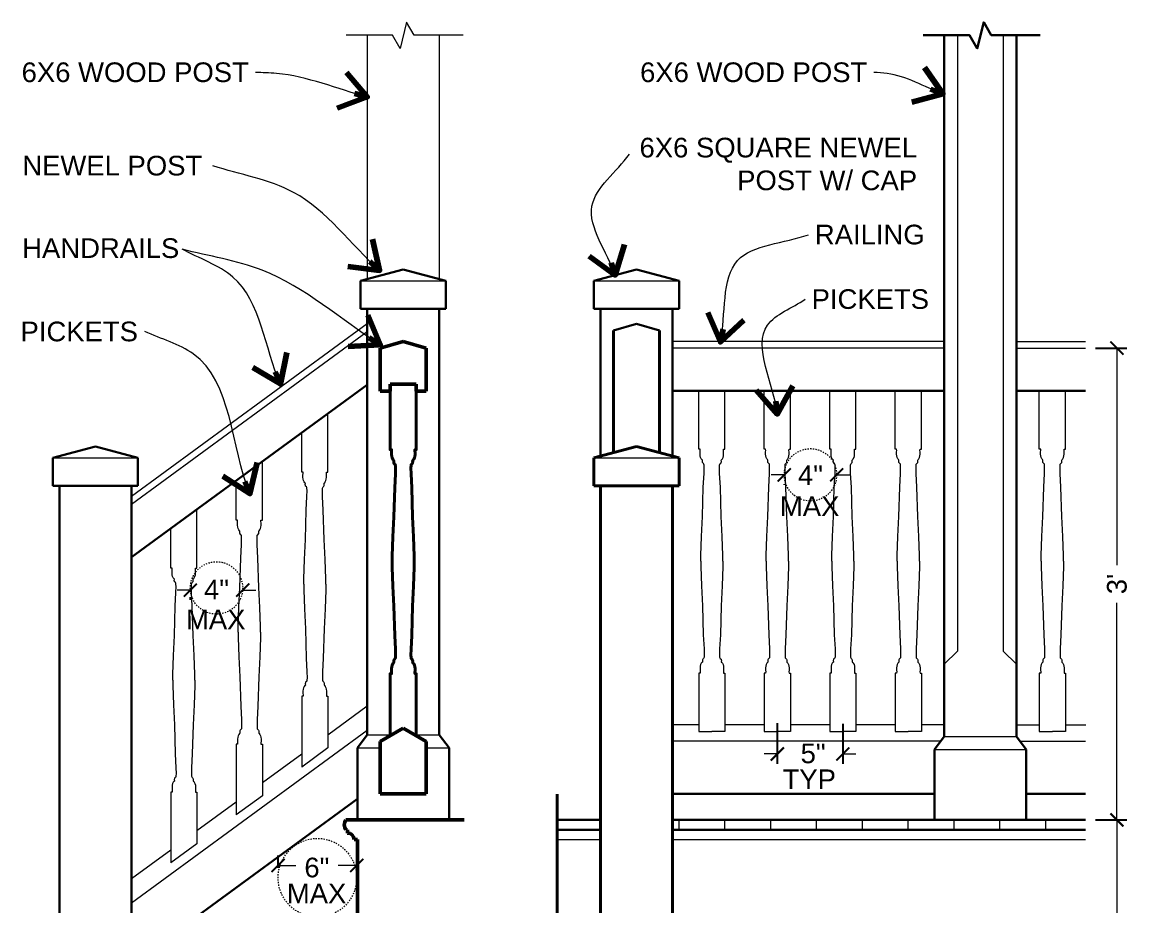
# Model space of a CAD drawing. Header units: inches. Extents: x -54 to 15382, y 469 to 41738.
# Drawn here: x 1249 to 1333.6, y 3252.1 to 3319.5 of the extents above; entities that cross this region are included whole.
import ezdxf

# ---------------------------------------------------------------- set-up
doc = ezdxf.new("R2010")
doc.units = ezdxf.units.IN
doc.header["$MEASUREMENT"] = 0
doc.linetypes.add('DASHED2', pattern=[0.375, 0.25, -0.125])
doc.layers.get('0').update_dxf_attribs({"lineweight": 9})
for name, color, linetype, lineweight in [('1', 7, 'Continuous', 9), ('2', 7, 'Continuous', 18), ('3', 7, 'Continuous', 30), ('4', 7, 'Continuous', 40), ('5', 7, 'Continuous', 50), ('A-DIMSx', 7, 'Continuous', 9), ('A-TEXTx', 7, 'Continuous', 18)]:
    doc.layers.add(name, color=color, linetype=linetype, lineweight=lineweight)
doc.styles.get("Standard").update_dxf_attribs({"font": 'arial.ttf'})
doc.dimstyles.get("Standard").update_dxf_attribs({"dimtxt": 3, "dimasz": 2, "dimexe": 0.03125, "dimexo": 0.0625, "dimgap": 0.03125, "dimtad": 0, "dimtoh": 1, "dimdec": 4, "dimlfac": 0.99985, "dimzin": 0, "dimdsep": 46, "dimlunit": 4, "dimtxsty": 'Standard', "dimblk": 'ARCHTICK', "dimblk1": 'ARCHTICK', "dimblk2": 'ARCHTICK', "dimcen": 0.09, "dimclrt": 256, "dimadec": 0, "dimazin": 0, "dimtfac": 1, "dimtdec": 4, "dimtofl": 0, "dimtmove": 0, "dimatfit": 3, "dimfxl": 1, "dimtolj": 1, "dimtzin": 0, "dimarcsym": 0})

# ---------------------------------------------------------------- blocks, each defined once
blk = doc.blocks.new('_ArchTick')
at = {"color": 0, "linetype": 'ByBlock', "lineweight": 0, "const_width": 0.15}
blk.add_lwpolyline([(-0.5, -0.5), (0.5, 0.5)], dxfattribs=at)
blk = doc.blocks.new('*D477')
at = {"layer": 'A-DIMSx', "color": 0, "lineweight": -2, "ltscale": 0.1}
for p, q in [((1330.965, 3294.633), (1333.358, 3294.633)), ((1330.965, 3258.633), (1333.358, 3258.633))]:
    blk.add_line(p, q, dxfattribs=at)
at = {"layer": 'A-DIMSx', "color": 0, "lineweight": 5, "ltscale": 0.1}
for p, q in [((1332.608, 3294.633), (1332.608, 3278.073)), ((1332.608, 3258.633), (1332.608, 3275.194))]:
    blk.add_line(p, q, dxfattribs=at)
at = {"layer": 'A-DIMSx', "color": 0, "lineweight": 5}
for p, rotation in [((1332.608, 3294.633), 90), ((1332.608, 3258.633), 270)]:
    blk.add_blockref('_ArchTick', p, dxfattribs=dict(at, rotation=rotation))
at = {"layer": 'A-DIMSx', "ltscale": 0.25, "insert": (1332.608, 3276.633), "char_height": 1.5, "attachment_point": 5, "rotation": 90}
blk.add_mtext("\\A1;3'", dxfattribs=at)
blk = doc.blocks.new('*D478')
at = {"layer": 'A-DIMSx', "color": 0, "lineweight": -2, "ltscale": 0.1}
for p, q in [((1330.965, 3258.633), (1333.358, 3258.633)), ((1330.965, 3234.164), (1333.358, 3234.164))]:
    blk.add_line(p, q, dxfattribs=at)
at = {"layer": 'A-DIMSx', "color": 0, "lineweight": 5, "ltscale": 0.1}
for p, q in [((1332.608, 3258.633), (1332.608, 3250.932)), ((1332.608, 3234.164), (1332.608, 3241.865))]:
    blk.add_line(p, q, dxfattribs=at)
at = {"layer": 'A-DIMSx', "color": 0, "lineweight": 5}
for p, rotation in [((1332.608, 3258.633), 90), ((1332.608, 3234.164), 270)]:
    blk.add_blockref('_ArchTick', p, dxfattribs=dict(at, rotation=rotation))
at = {"layer": 'A-DIMSx', "ltscale": 0.25, "insert": (1332.608, 3246.399), "char_height": 1.5, "attachment_point": 5, "rotation": 90}
blk.add_mtext('\\A1;VARIES', dxfattribs=at)
blk = doc.blocks.new('*D479')
at = {"layer": 'A-DIMSx', "color": 0, "lineweight": -2, "ltscale": 0.1}
for p, q in [((1268.564, 3254.97), (1268.564, 3255.909)), ((1274.564, 3254.97), (1274.564, 3255.909))]:
    blk.add_line(p, q, dxfattribs=at)
at = {"layer": 'A-DIMSx', "color": 0, "lineweight": 5, "ltscale": 0.1}
for p, q in [((1268.564, 3255.159), (1269.907, 3255.159)), ((1274.564, 3255.159), (1273.139, 3255.159))]:
    blk.add_line(p, q, dxfattribs=at)
at = {"layer": 'A-DIMSx', "color": 0, "lineweight": 5, "rotation": 180}
blk.add_blockref('_ArchTick', (1268.564, 3255.159), dxfattribs=at)
at = {"layer": 'A-DIMSx', "color": 0, "lineweight": 5}
blk.add_blockref('_ArchTick', (1274.564, 3255.159), dxfattribs=at)
at = {"layer": 'A-DIMSx', "ltscale": 0.25, "insert": (1271.523, 3254.992), "char_height": 1.5, "attachment_point": 5}
blk.add_mtext('\\A1;6"', dxfattribs=at)
blk = doc.blocks.new('*D480')
at = {"layer": 'A-DIMSx', "color": 0, "lineweight": -2, "ltscale": 0.1}
for p, q in [((1306.678, 3266.01), (1306.678, 3262.913)), ((1311.678, 3265.954), (1311.678, 3262.913))]:
    blk.add_line(p, q, dxfattribs=at)
at = {"layer": 'A-DIMSx', "color": 0, "lineweight": 5, "ltscale": 0.1}
for p, q in [((1306.678, 3263.663), (1305.678, 3263.663)), ((1311.678, 3263.663), (1312.678, 3263.663))]:
    blk.add_line(p, q, dxfattribs=at)
at = {"layer": 'A-DIMSx', "color": 0, "lineweight": 5}
blk.add_blockref('_ArchTick', (1306.678, 3263.663), dxfattribs=at)
at = {"layer": 'A-DIMSx', "color": 0, "lineweight": 5, "rotation": 180}
blk.add_blockref('_ArchTick', (1311.678, 3263.663), dxfattribs=at)
at = {"layer": 'A-DIMSx', "ltscale": 0.25, "insert": (1309.411, 3263.697), "char_height": 1.5, "attachment_point": 5}
blk.add_mtext('\\A1;5"', dxfattribs=at)
blk = doc.blocks.new('*D481')
at = {"layer": 'A-DIMSx', "color": 0, "lineweight": 5, "ltscale": 0.1}
for p, q in [((1307.208, 3284.961), (1306.208, 3284.961)), ((1311.208, 3284.961), (1312.208, 3284.961))]:
    blk.add_line(p, q, dxfattribs=at)
at = {"layer": 'A-DIMSx', "color": 0, "lineweight": -2, "ltscale": 0.1}
for p, q in [((1307.208, 3284.262), (1307.208, 3284.211)), ((1311.208, 3284.211), (1311.208, 3284.211))]:
    blk.add_line(p, q, dxfattribs=at)
at = {"layer": 'A-DIMSx', "color": 0, "lineweight": 5}
blk.add_blockref('_ArchTick', (1307.208, 3284.961), dxfattribs=at)
at = {"layer": 'A-DIMSx', "color": 0, "lineweight": 5, "rotation": 180}
blk.add_blockref('_ArchTick', (1311.208, 3284.961), dxfattribs=at)
at = {"layer": 'A-DIMSx', "ltscale": 0.25, "insert": (1309.208, 3284.934), "char_height": 1.5, "attachment_point": 5}
blk.add_mtext('\\A1;4"', dxfattribs=at)
blk = doc.blocks.new('*D482')
at = {"layer": 'A-DIMSx', "color": 0, "lineweight": 5, "ltscale": 0.1}
for p, q in [((1261.861, 3276.165), (1260.861, 3276.165)), ((1265.861, 3276.165), (1266.861, 3276.165))]:
    blk.add_line(p, q, dxfattribs=at)
at = {"layer": 'A-DIMSx', "color": 0, "lineweight": -2, "ltscale": 0.1}
for p, q in [((1261.861, 3275.628), (1261.861, 3275.415)), ((1265.861, 3275.415), (1265.861, 3275.415))]:
    blk.add_line(p, q, dxfattribs=at)
at = {"layer": 'A-DIMSx', "color": 0, "lineweight": 5}
blk.add_blockref('_ArchTick', (1261.861, 3276.165), dxfattribs=at)
at = {"layer": 'A-DIMSx', "color": 0, "lineweight": 5, "rotation": 180}
blk.add_blockref('_ArchTick', (1265.861, 3276.165), dxfattribs=at)
at = {"layer": 'A-DIMSx', "ltscale": 0.25, "insert": (1263.861, 3276.204), "char_height": 1.5, "attachment_point": 5}
blk.add_mtext('\\A1;4"', dxfattribs=at)

msp = doc.modelspace()

# ---------------------------------------------------------------- linework, layer by layer
at = {"layer": '1'}
for p, q in [((1275.3644358, 3318.5008975), (1275.3644358, 3299.8964825)), ((1280.8644358, 3318.5008975), (1280.8644358, 3299.8964825)), ((1299.1784304, 3257.8834663), (1299.1784304, 3258.6334663)), ((1302.6784304, 3257.8834663), (1302.6784304, 3258.6334663)), ((1306.1784304, 3257.8834663), (1306.1784304, 3258.6334663)), ((1309.6784304, 3257.8834663), (1309.6784304, 3258.6334663)), ((1313.1784304, 3257.8834663), (1313.1784304, 3258.6334663)), ((1316.6784304, 3257.8834663), (1316.6784304, 3258.6334663)), ((1320.1784304, 3257.8834663), (1320.1784304, 3258.6334663)), ((1323.6784304, 3257.8834663), (1323.6784304, 3258.6334663)), ((1327.1784304, 3257.8834663), (1327.1784304, 3258.6334663)), ((1289.8740939, 3257.1334663), (1293.1784304, 3257.1334663)), ((1298.6784304, 3257.1334663), (1330.2152881, 3257.1334663))]:
    msp.add_line(p, q, dxfattribs=at)
at = {"layer": '1', "ltscale": 0.25}
for p, q in [((1320.4284303, 3318.5008975), (1320.4284303, 3271.5084663)), ((1323.9284303, 3318.5008975), (1323.9284303, 3271.5084663)), ((1274.8644358, 3299.7624854), (1281.3644358, 3299.7624854)), ((1292.6784304, 3299.7624854), (1299.1784304, 3299.7624854)), ((1275.3644358, 3295.8682216), (1257.3644358, 3282.6974899)), ((1319.4284303, 3294.6334663), (1298.6784304, 3294.6334663)), ((1324.9284303, 3294.6334663), (1330.2152881, 3294.6334663)), ((1251.3644358, 3286.2624854), (1257.8644358, 3286.2624854)), ((1320.4284303, 3271.5084663), (1319.4284303, 3270.5084663)), ((1323.9284303, 3271.5084663), (1324.9284303, 3270.5084663)), ((1323.9284303, 3271.5084663), (1324.9284303, 3270.5084663)), ((1319.4284303, 3265.0084663), (1324.9284303, 3265.0084663)), ((1318.6784303, 3264.0084663), (1325.6784303, 3264.0084663))]:
    msp.add_line(p, q, dxfattribs=at)
at = {"layer": '1', "flags": 128}
msp.add_lwpolyline([(1282.6893785, 3318.5008975), (1278.9510874, 3318.5008975), (1278.3737371, 3319.5008975), (1277.8737371, 3317.5008975), (1277.2963868, 3318.5008975), (1273.7552017, 3318.5008975)], dxfattribs=at)
at = {"layer": '1', "linetype": 'DASHED2', "ltscale": 0.25}
for centre, radius in [((1309.2075324, 3284.9609824), 2), ((1263.8613215, 3276.3271731), 2), ((1271.5644279, 3254.2200835), 3)]:
    msp.add_circle(centre, radius, dxfattribs=at)
at = {"layer": '2', "ltscale": 0.25}
for p, q in [((1275.3644358, 3296.4877771), (1257.3644358, 3283.3170453)), ((1319.4284303, 3295.1334663), (1298.6784304, 3295.1334663)), ((1324.9284303, 3295.1334663), (1330.2152881, 3295.1334663)), ((1292.6784304, 3286.2624854), (1299.1784304, 3286.2624854)), ((1275.3644358, 3267.3060436), (1272.3644358, 3265.1109217)), ((1275.3644358, 3265.4473774), (1257.3644358, 3252.2766457)), ((1300.6784304, 3265.8834663), (1298.6784304, 3265.8834663)), ((1305.6784304, 3265.8834663), (1302.6784304, 3265.8834663)), ((1310.6784304, 3265.8834663), (1307.6784304, 3265.8834663)), ((1315.6784304, 3265.8834663), (1312.6784304, 3265.8834663)), ((1319.4284303, 3265.8834663), (1317.6784304, 3265.8834663)), ((1275.3644358, 3265.1334663), (1277.1144358, 3265.1334663)), ((1279.1144358, 3265.1334663), (1280.8644358, 3265.1334663)), ((1319.1471803, 3264.6334663), (1298.6784304, 3264.6334663)), ((1325.2096803, 3264.6334663), (1330.2152881, 3264.6334663)), ((1270.3644358, 3263.647507), (1267.3644358, 3261.4523851)), ((1272.3644358, 3264.1338106), (1270.3644358, 3262.670396)), ((1274.6144358, 3264.1334663), (1276.3644358, 3264.1334663)), ((1279.8644358, 3264.1334663), (1281.6144358, 3264.1334663)), ((1267.3644358, 3260.4765045), (1265.3644358, 3259.0130898)), ((1265.3644358, 3259.9889705), (1262.3644358, 3257.7938485)), ((1262.3644358, 3256.8191983), (1260.3644358, 3255.3557837)), ((1260.3644358, 3256.3304339), (1257.3644358, 3254.1353119))]:
    msp.add_line(p, q, dxfattribs=at)
at = {"layer": '2'}
for p, q in [((1324.9284303, 3265.8834663), (1326.6784301, 3265.8834663)), ((1328.6784301, 3265.8834663), (1330.2275286, 3265.8834663))]:
    msp.add_line(p, q, dxfattribs=at)
for points in [[(1300.8339733, 3278.3834663), (1300.8344566, 3278.8029954), (1300.8835839, 3280.268113), (1300.9573271, 3281.789905), (1301.028026, 3284.0207293), (1301.0816575, 3285.0732462), (1301.0860293, 3285.5239999), (1301.0817388, 3285.7084921), (1301.0731577, 3285.7728498), (1301.0345431, 3285.815755), (1300.9787664, 3285.8715317), (1300.9616044, 3285.9144368), (1300.9530233, 3285.9787945), (1300.9573138, 3286.0860574), (1300.9229897, 3286.1203815), (1300.8757941, 3286.1847392), (1300.8243079, 3286.2877116), (1300.7985648, 3286.4035555), (1300.7771122, 3286.540852), (1300.7771122, 3286.7124726), (1300.7899838, 3286.8283165), (1300.7856932, 3286.9269983), (1300.6784304, 3286.9269983), (1300.6784304, 3291.3834663), (1301.6784304, 3291.3834663)], [(1302.5228874, 3278.3834663), (1302.5224041, 3278.8029954), (1302.4732769, 3280.268113), (1302.3995336, 3281.789905), (1302.3288347, 3284.0207293), (1302.2752032, 3285.0732462), (1302.2708314, 3285.5239999), (1302.275122, 3285.7084921), (1302.283703, 3285.7728498), (1302.3223176, 3285.815755), (1302.3780943, 3285.8715317), (1302.3952564, 3285.9144368), (1302.4038374, 3285.9787945), (1302.3995469, 3286.0860574), (1302.433871, 3286.1203815), (1302.4810667, 3286.1847392), (1302.5325529, 3286.2877116), (1302.5582959, 3286.4035555), (1302.5797485, 3286.540852), (1302.5797485, 3286.7124726), (1302.566877, 3286.8283165), (1302.5711675, 3286.9269983), (1302.6784304, 3286.9269983), (1302.6784304, 3291.3834663), (1301.6784304, 3291.3834663)], [(1305.8339733, 3278.3834663), (1305.8344566, 3278.8029954), (1305.8835839, 3280.268113), (1305.9573271, 3281.789905), (1306.028026, 3284.0207293), (1306.0816575, 3285.0732462), (1306.0860293, 3285.5239999), (1306.0817388, 3285.7084921), (1306.0731577, 3285.7728498), (1306.0345431, 3285.815755), (1305.9787664, 3285.8715317), (1305.9616044, 3285.9144368), (1305.9530233, 3285.9787945), (1305.9573138, 3286.0860574), (1305.9229897, 3286.1203815), (1305.8757941, 3286.1847392), (1305.8243079, 3286.2877116), (1305.7985648, 3286.4035555), (1305.7771122, 3286.540852), (1305.7771122, 3286.7124726), (1305.7899838, 3286.8283165), (1305.7856932, 3286.9269983), (1305.6784304, 3286.9269983), (1305.6784304, 3291.3834663), (1306.6784304, 3291.3834663)], [(1307.5228874, 3278.3834663), (1307.5224041, 3278.8029954), (1307.4732769, 3280.268113), (1307.3995336, 3281.789905), (1307.3288347, 3284.0207293), (1307.2752032, 3285.0732462), (1307.2708314, 3285.5239999), (1307.275122, 3285.7084921), (1307.283703, 3285.7728498), (1307.3223176, 3285.815755), (1307.3780943, 3285.8715317), (1307.3952564, 3285.9144368), (1307.4038374, 3285.9787945), (1307.3995469, 3286.0860574), (1307.433871, 3286.1203815), (1307.4810667, 3286.1847392), (1307.5325529, 3286.2877116), (1307.5582959, 3286.4035555), (1307.5797485, 3286.540852), (1307.5797485, 3286.7124726), (1307.566877, 3286.8283165), (1307.5711675, 3286.9269983), (1307.6784304, 3286.9269983), (1307.6784304, 3291.3834663), (1306.6784304, 3291.3834663)], [(1310.8339733, 3278.3834663), (1310.8344566, 3278.8029954), (1310.8835839, 3280.268113), (1310.9573271, 3281.789905), (1311.028026, 3284.0207293), (1311.0816575, 3285.0732462), (1311.0860293, 3285.5239999), (1311.0817388, 3285.7084921), (1311.0731577, 3285.7728498), (1311.0345431, 3285.815755), (1310.9787664, 3285.8715317), (1310.9616044, 3285.9144368), (1310.9530233, 3285.9787945), (1310.9573138, 3286.0860574), (1310.9229897, 3286.1203815), (1310.8757941, 3286.1847392), (1310.8243079, 3286.2877116), (1310.7985648, 3286.4035555), (1310.7771122, 3286.540852), (1310.7771122, 3286.7124726), (1310.7899838, 3286.8283165), (1310.7856932, 3286.9269983), (1310.6784304, 3286.9269983), (1310.6784304, 3291.3834663), (1311.6784304, 3291.3834663)], [(1312.5228874, 3278.3834663), (1312.5224041, 3278.8029954), (1312.4732769, 3280.268113), (1312.3995336, 3281.789905), (1312.3288347, 3284.0207293), (1312.2752032, 3285.0732462), (1312.2708314, 3285.5239999), (1312.275122, 3285.7084921), (1312.283703, 3285.7728498), (1312.3223176, 3285.815755), (1312.3780943, 3285.8715317), (1312.3952564, 3285.9144368), (1312.4038374, 3285.9787945), (1312.3995469, 3286.0860574), (1312.433871, 3286.1203815), (1312.4810667, 3286.1847392), (1312.5325529, 3286.2877116), (1312.5582959, 3286.4035555), (1312.5797485, 3286.540852), (1312.5797485, 3286.7124726), (1312.566877, 3286.8283165), (1312.5711675, 3286.9269983), (1312.6784304, 3286.9269983), (1312.6784304, 3291.3834663), (1311.6784304, 3291.3834663)], [(1315.8339733, 3278.3834663), (1315.8344566, 3278.8029954), (1315.8835839, 3280.268113), (1315.9573271, 3281.789905), (1316.028026, 3284.0207293), (1316.0816575, 3285.0732462), (1316.0860293, 3285.5239999), (1316.0817388, 3285.7084921), (1316.0731577, 3285.7728498), (1316.0345431, 3285.815755), (1315.9787664, 3285.8715317), (1315.9616044, 3285.9144368), (1315.9530233, 3285.9787945), (1315.9573138, 3286.0860574), (1315.9229897, 3286.1203815), (1315.8757941, 3286.1847392), (1315.8243079, 3286.2877116), (1315.7985648, 3286.4035555), (1315.7771122, 3286.540852), (1315.7771122, 3286.7124726), (1315.7899838, 3286.8283165), (1315.7856932, 3286.9269983), (1315.6784304, 3286.9269983), (1315.6784304, 3291.3834663), (1316.6784304, 3291.3834663)], [(1317.5228874, 3278.3834663), (1317.5224041, 3278.8029954), (1317.4732769, 3280.268113), (1317.3995336, 3281.789905), (1317.3288347, 3284.0207293), (1317.2752032, 3285.0732462), (1317.2708314, 3285.5239999), (1317.275122, 3285.7084921), (1317.283703, 3285.7728498), (1317.3223176, 3285.815755), (1317.3780943, 3285.8715317), (1317.3952564, 3285.9144368), (1317.4038374, 3285.9787945), (1317.3995469, 3286.0860574), (1317.433871, 3286.1203815), (1317.4810667, 3286.1847392), (1317.5325529, 3286.2877116), (1317.5582959, 3286.4035555), (1317.5797485, 3286.540852), (1317.5797485, 3286.7124726), (1317.566877, 3286.8283165), (1317.5711675, 3286.9269983), (1317.6784304, 3286.9269983), (1317.6784304, 3291.3834663), (1316.6784304, 3291.3834663)], [(1326.8339731, 3278.3834663), (1326.8344564, 3278.8029954), (1326.8835836, 3280.268113), (1326.9573269, 3281.789905), (1327.0280258, 3284.0207293), (1327.0816573, 3285.0732462), (1327.0860291, 3285.5239999), (1327.0817386, 3285.7084921), (1327.0731575, 3285.7728498), (1327.0345429, 3285.815755), (1326.9787662, 3285.8715317), (1326.9616041, 3285.9144368), (1326.9530231, 3285.9787945), (1326.9573136, 3286.0860574), (1326.9229895, 3286.1203815), (1326.8757938, 3286.1847392), (1326.8243077, 3286.2877116), (1326.7985646, 3286.4035555), (1326.777112, 3286.540852), (1326.777112, 3286.7124726), (1326.7899835, 3286.8283165), (1326.785693, 3286.9269983), (1326.6784301, 3286.9269983), (1326.6784301, 3291.3834663), (1327.6784301, 3291.3834663)], [(1328.5228872, 3278.3834663), (1328.5224039, 3278.8029954), (1328.4732767, 3280.268113), (1328.3995334, 3281.789905), (1328.3288345, 3284.0207293), (1328.275203, 3285.0732462), (1328.2708312, 3285.5239999), (1328.2751217, 3285.7084921), (1328.2837028, 3285.7728498), (1328.3223174, 3285.815755), (1328.3780941, 3285.8715317), (1328.3952562, 3285.9144368), (1328.4038372, 3285.9787945), (1328.3995467, 3286.0860574), (1328.4338708, 3286.1203815), (1328.4810665, 3286.1847392), (1328.5325526, 3286.2877116), (1328.5582957, 3286.4035555), (1328.5797483, 3286.540852), (1328.5797483, 3286.7124726), (1328.5668768, 3286.8283165), (1328.5711673, 3286.9269983), (1328.6784301, 3286.9269983), (1328.6784301, 3291.3834663), (1327.6784301, 3291.3834663)], [(1270.5199788, 3276.6186389), (1270.5204621, 3277.038168), (1270.5695893, 3278.5032856), (1270.6433325, 3280.0250776), (1270.7140315, 3282.2559019), (1270.7676629, 3283.3084188), (1270.7720347, 3283.7591725), (1270.7677442, 3283.9436647), (1270.7591632, 3284.0080224), (1270.7205486, 3284.0509276), (1270.6647719, 3284.1067043), (1270.6476098, 3284.1496094), (1270.6390288, 3284.2139671), (1270.6433193, 3284.32123), (1270.6089952, 3284.3555541), (1270.5617995, 3284.4199118), (1270.5103133, 3284.5228842), (1270.4845702, 3284.6387281), (1270.4631177, 3284.7760246), (1270.4631177, 3284.9476452), (1270.4759892, 3285.0634891), (1270.4716987, 3285.1621709), (1270.3644358, 3285.1621709), (1270.3644358, 3288.1825749), (1272.3270566, 3289.6186389)], [(1272.2088929, 3276.6186389), (1272.2084096, 3277.038168), (1272.1592823, 3278.5032856), (1272.0855391, 3280.0250776), (1272.0148401, 3282.2559019), (1271.9612087, 3283.3084188), (1271.9568369, 3283.7591725), (1271.9611274, 3283.9436647), (1271.9697085, 3284.0080224), (1272.0083231, 3284.0509276), (1272.0640998, 3284.1067043), (1272.0812618, 3284.1496094), (1272.0898429, 3284.2139671), (1272.0855524, 3284.32123), (1272.1198765, 3284.3555541), (1272.1670721, 3284.4199118), (1272.2185583, 3284.5228842), (1272.2443014, 3284.6387281), (1272.265754, 3284.7760246), (1272.265754, 3284.9476452), (1272.2528824, 3285.0634891), (1272.257173, 3285.1621709), (1272.3644358, 3285.1621709), (1272.3644358, 3289.6459896)], [(1265.5199788, 3272.9613327), (1265.5204621, 3273.3808618), (1265.5695893, 3274.8459795), (1265.6433325, 3276.3677715), (1265.7140315, 3278.5985957), (1265.7676629, 3279.6511127), (1265.7720347, 3280.1018664), (1265.7677442, 3280.2863585), (1265.7591632, 3280.3507162), (1265.7205486, 3280.3936214), (1265.6647719, 3280.4493981), (1265.6476098, 3280.4923032), (1265.6390288, 3280.556661), (1265.6433193, 3280.6639238), (1265.6089952, 3280.698248), (1265.5617995, 3280.7626057), (1265.5103133, 3280.865578), (1265.4845702, 3280.9814219), (1265.4631177, 3281.1187184), (1265.4631177, 3281.290339), (1265.4759892, 3281.4061829), (1265.4716987, 3281.5048648), (1265.3644358, 3281.5048648), (1265.3644358, 3284.5252688), (1267.3270566, 3285.9613327)], [(1267.2088929, 3272.9613327), (1267.2084096, 3273.3808618), (1267.1592823, 3274.8459795), (1267.0855391, 3276.3677715), (1267.0148401, 3278.5985957), (1266.9612087, 3279.6511127), (1266.9568369, 3280.1018664), (1266.9611274, 3280.2863585), (1266.9697085, 3280.3507162), (1267.0083231, 3280.3936214), (1267.0640998, 3280.4493981), (1267.0812618, 3280.4923032), (1267.0898429, 3280.556661), (1267.0855524, 3280.6639238), (1267.1198765, 3280.698248), (1267.1670721, 3280.7626057), (1267.2185583, 3280.865578), (1267.2443014, 3280.9814219), (1267.265754, 3281.1187184), (1267.265754, 3281.290339), (1267.2528824, 3281.4061829), (1267.257173, 3281.5048648), (1267.3644358, 3281.5048648), (1267.3644358, 3285.9886834)], [(1260.5199788, 3269.3040266), (1260.5204621, 3269.7235557), (1260.5695893, 3271.1886733), (1260.6433325, 3272.7104653), (1260.7140315, 3274.9412895), (1260.7676629, 3275.9938065), (1260.7720347, 3276.4445602), (1260.7677442, 3276.6290524), (1260.7591632, 3276.6934101), (1260.7205486, 3276.7363152), (1260.6647719, 3276.7920919), (1260.6476098, 3276.8349971), (1260.6390288, 3276.8993548), (1260.6433193, 3277.0066177), (1260.6089952, 3277.0409418), (1260.5617995, 3277.1052995), (1260.5103133, 3277.2082719), (1260.4845702, 3277.3241158), (1260.4631177, 3277.4614123), (1260.4631177, 3277.6330329), (1260.4759892, 3277.7488768), (1260.4716987, 3277.8475586), (1260.3644358, 3277.8475586), (1260.3644358, 3280.8679626), (1262.3270566, 3282.3040266)], [(1262.2088929, 3269.3040266), (1262.2084096, 3269.7235557), (1262.1592823, 3271.1886733), (1262.0855391, 3272.7104653), (1262.0148401, 3274.9412895), (1261.9612087, 3275.9938065), (1261.9568369, 3276.4445602), (1261.9611274, 3276.6290524), (1261.9697085, 3276.6934101), (1262.0083231, 3276.7363152), (1262.0640998, 3276.7920919), (1262.0812618, 3276.8349971), (1262.0898429, 3276.8993548), (1262.0855524, 3277.0066177), (1262.1198765, 3277.0409418), (1262.1670721, 3277.1052995), (1262.2185583, 3277.2082719), (1262.2443014, 3277.3241158), (1262.265754, 3277.4614123), (1262.265754, 3277.6330329), (1262.2528824, 3277.7488768), (1262.257173, 3277.8475586), (1262.3644358, 3277.8475586), (1262.3644358, 3282.3313772)], [(1300.8339733, 3278.3834663), (1300.8344566, 3277.9639372), (1300.8835839, 3276.4988196), (1300.9573271, 3274.9770275), (1301.028026, 3272.7462033), (1301.0816575, 3271.6936864), (1301.0860293, 3271.2429326), (1301.0817388, 3271.0584405), (1301.0731577, 3270.9940828), (1301.0345431, 3270.9511776), (1300.9787664, 3270.8954009), (1300.9616044, 3270.8524958), (1300.9530233, 3270.788138), (1300.9573138, 3270.6808752), (1300.9229897, 3270.6465511), (1300.8757941, 3270.5821933), (1300.8243079, 3270.479221), (1300.7985648, 3270.3633771), (1300.7771122, 3270.2260806), (1300.7771122, 3270.05446), (1300.7899838, 3269.9386161), (1300.7856932, 3269.8399342), (1300.6784304, 3269.8399342), (1300.6784304, 3265.3834663), (1301.6784304, 3265.3834663)], [(1302.5228874, 3278.3834663), (1302.5224041, 3277.9639372), (1302.4732769, 3276.4988196), (1302.3995336, 3274.9770275), (1302.3288347, 3272.7462033), (1302.2752032, 3271.6936864), (1302.2708314, 3271.2429326), (1302.275122, 3271.0584405), (1302.283703, 3270.9940828), (1302.3223176, 3270.9511776), (1302.3780943, 3270.8954009), (1302.3952564, 3270.8524958), (1302.4038374, 3270.788138), (1302.3995469, 3270.6808752), (1302.433871, 3270.6465511), (1302.4810667, 3270.5821933), (1302.5325529, 3270.479221), (1302.5582959, 3270.3633771), (1302.5797485, 3270.2260806), (1302.5797485, 3270.05446), (1302.566877, 3269.9386161), (1302.5711675, 3269.8399342), (1302.6784304, 3269.8399342), (1302.6784304, 3265.3834663), (1301.6784304, 3265.3834663)], [(1305.8339733, 3278.3834663), (1305.8344566, 3277.9639372), (1305.8835839, 3276.4988196), (1305.9573271, 3274.9770275), (1306.028026, 3272.7462033), (1306.0816575, 3271.6936864), (1306.0860293, 3271.2429326), (1306.0817388, 3271.0584405), (1306.0731577, 3270.9940828), (1306.0345431, 3270.9511776), (1305.9787664, 3270.8954009), (1305.9616044, 3270.8524958), (1305.9530233, 3270.788138), (1305.9573138, 3270.6808752), (1305.9229897, 3270.6465511), (1305.8757941, 3270.5821933), (1305.8243079, 3270.479221), (1305.7985648, 3270.3633771), (1305.7771122, 3270.2260806), (1305.7771122, 3270.05446), (1305.7899838, 3269.9386161), (1305.7856932, 3269.8399342), (1305.6784304, 3269.8399342), (1305.6784304, 3265.3834663), (1306.6784304, 3265.3834663)], [(1307.5228874, 3278.3834663), (1307.5224041, 3277.9639372), (1307.4732769, 3276.4988196), (1307.3995336, 3274.9770275), (1307.3288347, 3272.7462033), (1307.2752032, 3271.6936864), (1307.2708314, 3271.2429326), (1307.275122, 3271.0584405), (1307.283703, 3270.9940828), (1307.3223176, 3270.9511776), (1307.3780943, 3270.8954009), (1307.3952564, 3270.8524958), (1307.4038374, 3270.788138), (1307.3995469, 3270.6808752), (1307.433871, 3270.6465511), (1307.4810667, 3270.5821933), (1307.5325529, 3270.479221), (1307.5582959, 3270.3633771), (1307.5797485, 3270.2260806), (1307.5797485, 3270.05446), (1307.566877, 3269.9386161), (1307.5711675, 3269.8399342), (1307.6784304, 3269.8399342), (1307.6784304, 3265.3834663), (1306.6784304, 3265.3834663)], [(1310.8339733, 3278.3834663), (1310.8344566, 3277.9639372), (1310.8835839, 3276.4988196), (1310.9573271, 3274.9770275), (1311.028026, 3272.7462033), (1311.0816575, 3271.6936864), (1311.0860293, 3271.2429326), (1311.0817388, 3271.0584405), (1311.0731577, 3270.9940828), (1311.0345431, 3270.9511776), (1310.9787664, 3270.8954009), (1310.9616044, 3270.8524958), (1310.9530233, 3270.788138), (1310.9573138, 3270.6808752), (1310.9229897, 3270.6465511), (1310.8757941, 3270.5821933), (1310.8243079, 3270.479221), (1310.7985648, 3270.3633771), (1310.7771122, 3270.2260806), (1310.7771122, 3270.05446), (1310.7899838, 3269.9386161), (1310.7856932, 3269.8399342), (1310.6784304, 3269.8399342), (1310.6784304, 3265.3834663), (1311.6784304, 3265.3834663)], [(1312.5228874, 3278.3834663), (1312.5224041, 3277.9639372), (1312.4732769, 3276.4988196), (1312.3995336, 3274.9770275), (1312.3288347, 3272.7462033), (1312.2752032, 3271.6936864), (1312.2708314, 3271.2429326), (1312.275122, 3271.0584405), (1312.283703, 3270.9940828), (1312.3223176, 3270.9511776), (1312.3780943, 3270.8954009), (1312.3952564, 3270.8524958), (1312.4038374, 3270.788138), (1312.3995469, 3270.6808752), (1312.433871, 3270.6465511), (1312.4810667, 3270.5821933), (1312.5325529, 3270.479221), (1312.5582959, 3270.3633771), (1312.5797485, 3270.2260806), (1312.5797485, 3270.05446), (1312.566877, 3269.9386161), (1312.5711675, 3269.8399342), (1312.6784304, 3269.8399342), (1312.6784304, 3265.3834663), (1311.6784304, 3265.3834663)], [(1315.8339733, 3278.3834663), (1315.8344566, 3277.9639372), (1315.8835839, 3276.4988196), (1315.9573271, 3274.9770275), (1316.028026, 3272.7462033), (1316.0816575, 3271.6936864), (1316.0860293, 3271.2429326), (1316.0817388, 3271.0584405), (1316.0731577, 3270.9940828), (1316.0345431, 3270.9511776), (1315.9787664, 3270.8954009), (1315.9616044, 3270.8524958), (1315.9530233, 3270.788138), (1315.9573138, 3270.6808752), (1315.9229897, 3270.6465511), (1315.8757941, 3270.5821933), (1315.8243079, 3270.479221), (1315.7985648, 3270.3633771), (1315.7771122, 3270.2260806), (1315.7771122, 3270.05446), (1315.7899838, 3269.9386161), (1315.7856932, 3269.8399342), (1315.6784304, 3269.8399342), (1315.6784304, 3265.3834663), (1316.6784304, 3265.3834663)], [(1317.5228874, 3278.3834663), (1317.5224041, 3277.9639372), (1317.4732769, 3276.4988196), (1317.3995336, 3274.9770275), (1317.3288347, 3272.7462033), (1317.2752032, 3271.6936864), (1317.2708314, 3271.2429326), (1317.275122, 3271.0584405), (1317.283703, 3270.9940828), (1317.3223176, 3270.9511776), (1317.3780943, 3270.8954009), (1317.3952564, 3270.8524958), (1317.4038374, 3270.788138), (1317.3995469, 3270.6808752), (1317.433871, 3270.6465511), (1317.4810667, 3270.5821933), (1317.5325529, 3270.479221), (1317.5582959, 3270.3633771), (1317.5797485, 3270.2260806), (1317.5797485, 3270.05446), (1317.566877, 3269.9386161), (1317.5711675, 3269.8399342), (1317.6784304, 3269.8399342), (1317.6784304, 3265.3834663), (1316.6784304, 3265.3834663)], [(1326.8339731, 3278.3834663), (1326.8344564, 3277.9639372), (1326.8835836, 3276.4988196), (1326.9573269, 3274.9770275), (1327.0280258, 3272.7462033), (1327.0816573, 3271.6936864), (1327.0860291, 3271.2429326), (1327.0817386, 3271.0584405), (1327.0731575, 3270.9940828), (1327.0345429, 3270.9511776), (1326.9787662, 3270.8954009), (1326.9616041, 3270.8524958), (1326.9530231, 3270.788138), (1326.9573136, 3270.6808752), (1326.9229895, 3270.6465511), (1326.8757938, 3270.5821933), (1326.8243077, 3270.479221), (1326.7985646, 3270.3633771), (1326.777112, 3270.2260806), (1326.777112, 3270.05446), (1326.7899835, 3269.9386161), (1326.785693, 3269.8399342), (1326.6784301, 3269.8399342), (1326.6784301, 3265.3834663), (1327.6784301, 3265.3834663)], [(1328.5228872, 3278.3834663), (1328.5224039, 3277.9639372), (1328.4732767, 3276.4988196), (1328.3995334, 3274.9770275), (1328.3288345, 3272.7462033), (1328.275203, 3271.6936864), (1328.2708312, 3271.2429326), (1328.2751217, 3271.0584405), (1328.2837028, 3270.9940828), (1328.3223174, 3270.9511776), (1328.3780941, 3270.8954009), (1328.3952562, 3270.8524958), (1328.4038372, 3270.788138), (1328.3995467, 3270.6808752), (1328.4338708, 3270.6465511), (1328.4810665, 3270.5821933), (1328.5325526, 3270.479221), (1328.5582957, 3270.3633771), (1328.5797483, 3270.2260806), (1328.5797483, 3270.05446), (1328.5668768, 3269.9386161), (1328.5711673, 3269.8399342), (1328.6784301, 3269.8399342), (1328.6784301, 3265.3834663), (1327.6784301, 3265.3834663)], [(1270.5199788, 3276.6186389), (1270.5204621, 3276.1991098), (1270.5695893, 3274.7339922), (1270.6433325, 3273.2122001), (1270.7140315, 3270.9813759), (1270.7676629, 3269.928859), (1270.7720347, 3269.4781052), (1270.7677442, 3269.2936131), (1270.7591632, 3269.2292554), (1270.7205486, 3269.1863502), (1270.6647719, 3269.1305735), (1270.6476098, 3269.0876684), (1270.6390288, 3269.0233106), (1270.6433193, 3268.9160478), (1270.6089952, 3268.8817237), (1270.5617995, 3268.8173659), (1270.5103133, 3268.7143936), (1270.4845702, 3268.5985497), (1270.4631177, 3268.4612532), (1270.4631177, 3268.2896326), (1270.4759892, 3268.1737887), (1270.4716987, 3268.0751068), (1270.3644358, 3268.0751068), (1270.3644358, 3262.670396)], [(1272.2088929, 3276.6186389), (1272.2084096, 3276.1991098), (1272.1592823, 3274.7339922), (1272.0855391, 3273.2122001), (1272.0148401, 3270.9813759), (1271.9612087, 3269.928859), (1271.9568369, 3269.4781052), (1271.9611274, 3269.2936131), (1271.9697085, 3269.2292554), (1272.0083231, 3269.1863502), (1272.0640998, 3269.1305735), (1272.0812618, 3269.0876684), (1272.0898429, 3269.0233106), (1272.0855524, 3268.9160478), (1272.1198765, 3268.8817237), (1272.1670721, 3268.8173659), (1272.2185583, 3268.7143936), (1272.2443014, 3268.5985497), (1272.265754, 3268.4612532), (1272.265754, 3268.2896326), (1272.2528824, 3268.1737887), (1272.257173, 3268.0751068), (1272.3644358, 3268.0751068), (1272.3644358, 3264.1338106)], [(1265.5199788, 3272.9613327), (1265.5204621, 3272.5418036), (1265.5695893, 3271.076686), (1265.6433325, 3269.554894), (1265.7140315, 3267.3240698), (1265.7676629, 3266.2715528), (1265.7720347, 3265.8207991), (1265.7677442, 3265.6363069), (1265.7591632, 3265.5719492), (1265.7205486, 3265.5290441), (1265.6647719, 3265.4732674), (1265.6476098, 3265.4303622), (1265.6390288, 3265.3660045), (1265.6433193, 3265.2587416), (1265.6089952, 3265.2244175), (1265.5617995, 3265.1600598), (1265.5103133, 3265.0570874), (1265.4845702, 3264.9412435), (1265.4631177, 3264.803947), (1265.4631177, 3264.6323264), (1265.4759892, 3264.5164825), (1265.4716987, 3264.4178007), (1265.3644358, 3264.4178007), (1265.3644358, 3259.0130898)], [(1267.2088929, 3272.9613327), (1267.2084096, 3272.5418036), (1267.1592823, 3271.076686), (1267.0855391, 3269.554894), (1267.0148401, 3267.3240698), (1266.9612087, 3266.2715528), (1266.9568369, 3265.8207991), (1266.9611274, 3265.6363069), (1266.9697085, 3265.5719492), (1267.0083231, 3265.5290441), (1267.0640998, 3265.4732674), (1267.0812618, 3265.4303622), (1267.0898429, 3265.3660045), (1267.0855524, 3265.2587416), (1267.1198765, 3265.2244175), (1267.1670721, 3265.1600598), (1267.2185583, 3265.0570874), (1267.2443014, 3264.9412435), (1267.265754, 3264.803947), (1267.265754, 3264.6323264), (1267.2528824, 3264.5164825), (1267.257173, 3264.4178007), (1267.3644358, 3264.4178007), (1267.3644358, 3260.4765045)], [(1260.5199788, 3269.3040266), (1260.5204621, 3268.8844975), (1260.5695893, 3267.4193798), (1260.6433325, 3265.8975878), (1260.7140315, 3263.6667636), (1260.7676629, 3262.6142466), (1260.7720347, 3262.1634929), (1260.7677442, 3261.9790008), (1260.7591632, 3261.914643), (1260.7205486, 3261.8717379), (1260.6647719, 3261.8159612), (1260.6476098, 3261.7730561), (1260.6390288, 3261.7086983), (1260.6433193, 3261.6014355), (1260.6089952, 3261.5671113), (1260.5617995, 3261.5027536), (1260.5103133, 3261.3997813), (1260.4845702, 3261.2839373), (1260.4631177, 3261.1466409), (1260.4631177, 3260.9750203), (1260.4759892, 3260.8591764), (1260.4716987, 3260.7604945), (1260.3644358, 3260.7604945), (1260.3644358, 3255.3557837)], [(1262.2088929, 3269.3040266), (1262.2084096, 3268.8844975), (1262.1592823, 3267.4193798), (1262.0855391, 3265.8975878), (1262.0148401, 3263.6667636), (1261.9612087, 3262.6142466), (1261.9568369, 3262.1634929), (1261.9611274, 3261.9790008), (1261.9697085, 3261.914643), (1262.0083231, 3261.8717379), (1262.0640998, 3261.8159612), (1262.0812618, 3261.7730561), (1262.0898429, 3261.7086983), (1262.0855524, 3261.6014355), (1262.1198765, 3261.5671113), (1262.1670721, 3261.5027536), (1262.2185583, 3261.3997813), (1262.2443014, 3261.2839373), (1262.265754, 3261.1466409), (1262.265754, 3260.9750203), (1262.2528824, 3260.8591764), (1262.257173, 3260.7604945), (1262.3644358, 3260.7604945), (1262.3644358, 3256.8191983)]]:
    msp.add_lwpolyline(points, dxfattribs=at)
at = {"layer": '3'}
for p, q in [((1319.4284303, 3318.5008975), (1319.4284303, 3265.0084663)), ((1324.9284303, 3318.5008975), (1324.9284303, 3265.0084663)), ((1274.8644358, 3299.7624854), (1278.1144358, 3300.6334663)), ((1278.1144358, 3300.6334663), (1281.3644358, 3299.7624854)), ((1292.6784304, 3299.7624854), (1295.9284304, 3300.6334663)), ((1295.9284304, 3300.6334663), (1299.1784304, 3299.7624854)), ((1292.6784304, 3297.6334663), (1292.6784304, 3299.7624854)), ((1299.1784304, 3297.6334663), (1299.1784304, 3299.7624854)), ((1281.3644358, 3297.6334663), (1274.8644358, 3297.6334663)), ((1275.3644358, 3265.1334663), (1275.3644358, 3297.6334663)), ((1280.8644358, 3297.6334663), (1280.8644358, 3265.1334663)), ((1299.1784304, 3297.6334663), (1292.6784304, 3297.6334663)), ((1293.1784304, 3286.3964825), (1293.1784304, 3297.6334663)), ((1298.6784304, 3297.6334663), (1298.6784304, 3286.3964825)), ((1324.9284303, 3291.3834663), (1330.2152881, 3291.3834663)), ((1251.3644358, 3286.2624854), (1254.6144358, 3287.1334663)), ((1254.6144358, 3287.1334663), (1257.8644358, 3286.2624854)), ((1257.8644358, 3284.1334663), (1251.3644358, 3284.1334663)), ((1274.6144358, 3264.1334663), (1275.3644358, 3265.1334663)), ((1280.8644358, 3265.1334663), (1281.6144358, 3264.1334663)), ((1318.6784303, 3264.0084663), (1319.4284303, 3265.0084663)), ((1324.9284303, 3265.0084663), (1325.6784303, 3264.0084663)), ((1274.6144358, 3264.1334663), (1274.6144358, 3258.6334663)), ((1318.6784303, 3264.0084663), (1318.6784303, 3258.6334663)), ((1325.6784303, 3264.0084663), (1325.6784303, 3258.6334663)), ((1289.8740939, 3258.6334663), (1293.1784304, 3258.6334663)), ((1298.6784304, 3258.6334663), (1330.2152881, 3258.6334663)), ((1289.8740939, 3257.8834663), (1293.1784304, 3257.8834663)), ((1298.6784304, 3257.8834663), (1330.2152881, 3257.8834663))]:
    msp.add_line(p, q, dxfattribs=at)
at = {"layer": '3', "ltscale": 0.25}
for p, q in [((1274.8644358, 3299.7624854), (1274.8644358, 3297.6334663)), ((1281.3644358, 3299.7624854), (1281.3644358, 3297.6334663)), ((1294.1784304, 3295.987837), (1295.9284304, 3296.487837)), ((1295.9284304, 3296.4877771), (1297.6784304, 3295.987837)), ((1275.3644358, 3291.8411115), (1257.3644358, 3278.6703798)), ((1319.4284303, 3291.3834663), (1298.6784304, 3291.3834663)), ((1251.3644358, 3286.2624854), (1251.3644358, 3284.1334663)), ((1257.8644358, 3286.2624854), (1257.8644358, 3284.1334663)), ((1251.8644358, 3236.1334663), (1251.8644358, 3284.1334663)), ((1257.3644358, 3243.6334663), (1257.3644358, 3284.1334663)), ((1293.1784304, 3258.6334663), (1293.1784304, 3284.1334663)), ((1281.6144358, 3264.1334663), (1281.6144358, 3258.6334663)), ((1274.6144358, 3260.2519314), (1257.3644358, 3247.6299802)), ((1318.6784303, 3260.6334663), (1298.6784304, 3260.6334663)), ((1325.6784303, 3260.6334663), (1330.2152881, 3260.6334663))]:
    msp.add_line(p, q, dxfattribs=at)
at = {"layer": '3', "flags": 128}
msp.add_lwpolyline([(1326.753373, 3318.5008975), (1323.0150818, 3318.5008975), (1322.4377315, 3319.5008975), (1321.9377315, 3317.5008975), (1321.3603813, 3318.5008975), (1317.8191961, 3318.5008975)], dxfattribs=at)
at = {"layer": '4'}
for p, q in [((1294.1784304, 3286.6644766), (1294.1784304, 3295.987837)), ((1297.6784304, 3295.987837), (1297.6784304, 3286.6644766))]:
    msp.add_line(p, q, dxfattribs=at)
at = {"layer": '4', "ltscale": 0.25}
for p, q in [((1292.6784304, 3286.2624854), (1295.9284304, 3287.1334663)), ((1295.9284304, 3287.1334663), (1299.1784304, 3286.2624854)), ((1292.6784304, 3284.1334663), (1292.6784304, 3286.2624854)), ((1299.1784304, 3284.1334663), (1299.1784304, 3286.2624854)), ((1299.1784304, 3284.1334663), (1292.6784304, 3284.1334663)), ((1293.1784304, 3236.8834663), (1293.1784304, 3284.1334663)), ((1298.6784304, 3284.1334663), (1298.6784304, 3236.8834663))]:
    msp.add_line(p, q, dxfattribs=at)
at = {"layer": '4'}
for points in [[(1277.2699788, 3278.3445864), (1277.2704621, 3278.7641155), (1277.3195893, 3280.2292331), (1277.3933325, 3281.7510251), (1277.4640315, 3283.9818494), (1277.5176629, 3285.0343663), (1277.5220347, 3285.48512), (1277.5177442, 3285.6696122), (1277.5091632, 3285.7339699), (1277.4705486, 3285.7768751), (1277.4147719, 3285.8326518), (1277.3976098, 3285.8755569), (1277.3890288, 3285.9399146), (1277.3933193, 3286.0471775), (1277.3589952, 3286.0815016), (1277.3117995, 3286.1458593), (1277.2603133, 3286.2488317), (1277.2345702, 3286.3646756), (1277.2131177, 3286.5019721), (1277.2131177, 3286.6735927), (1277.2259892, 3286.7894366), (1277.2216987, 3286.8881184), (1277.1144358, 3286.8881184), (1277.1144358, 3291.3445864)], [(1278.9588929, 3278.3445864), (1278.9584096, 3278.7641155), (1278.9092823, 3280.2292331), (1278.8355391, 3281.7510251), (1278.7648401, 3283.9818494), (1278.7112087, 3285.0343663), (1278.7068369, 3285.48512), (1278.7111274, 3285.6696122), (1278.7197085, 3285.7339699), (1278.7583231, 3285.7768751), (1278.8140998, 3285.8326518), (1278.8312618, 3285.8755569), (1278.8398429, 3285.9399146), (1278.8355524, 3286.0471775), (1278.8698765, 3286.0815016), (1278.9170721, 3286.1458593), (1278.9685583, 3286.2488317), (1278.9943014, 3286.3646756), (1279.015754, 3286.5019721), (1279.015754, 3286.6735927), (1279.0028824, 3286.7894366), (1279.007173, 3286.8881184), (1279.1144358, 3286.8881184), (1279.1144358, 3291.3445864)], [(1277.2699788, 3278.3445864), (1277.2704621, 3277.9250573), (1277.3195893, 3276.4599397), (1277.3933325, 3274.9381476), (1277.4640315, 3272.7073234), (1277.5176629, 3271.6548065), (1277.5220347, 3271.2040527), (1277.5177442, 3271.0195606), (1277.5091632, 3270.9552029), (1277.4705486, 3270.9122977), (1277.4147719, 3270.856521), (1277.3976098, 3270.8136159), (1277.3890288, 3270.7492581), (1277.3933193, 3270.6419953), (1277.3589952, 3270.6076712), (1277.3117995, 3270.5433134), (1277.2603133, 3270.4403411), (1277.2345702, 3270.3244972), (1277.2131177, 3270.1872007), (1277.2131177, 3270.0155801), (1277.2259892, 3269.8997362), (1277.2216987, 3269.8010543), (1277.1144358, 3269.8010543), (1277.1144358, 3265.0560818)], [(1278.9588929, 3278.3445864), (1278.9584096, 3277.9250573), (1278.9092823, 3276.4599397), (1278.8355391, 3274.9381476), (1278.7648401, 3272.7073234), (1278.7112087, 3271.6548065), (1278.7068369, 3271.2040527), (1278.7111274, 3271.0195606), (1278.7197085, 3270.9552029), (1278.7583231, 3270.9122977), (1278.8140998, 3270.856521), (1278.8312618, 3270.8136159), (1278.8398429, 3270.7492581), (1278.8355524, 3270.6419953), (1278.8698765, 3270.6076712), (1278.9170721, 3270.5433134), (1278.9685583, 3270.4403411), (1278.9943014, 3270.3244972), (1279.015754, 3270.1872007), (1279.015754, 3270.0155801), (1279.0028824, 3269.8997362), (1279.007173, 3269.8010543), (1279.1144358, 3269.8010543), (1279.1144358, 3265.0560818)]]:
    msp.add_lwpolyline(points, dxfattribs=at)
at = {"layer": '4', "ltscale": 0.25, "flags": 128}
msp.add_lwpolyline([(1289.8740939, 3234.3524625), (1289.8740939, 3247.2661069), (1290.8740939, 3247.8434571), (1288.8740939, 3248.3434571), (1289.8740939, 3248.9208074), (1289.8740939, 3260.5859133)], dxfattribs=at)
at = {"layer": '5', "ltscale": 0.25}
for p, q in [((1276.3644358, 3294.6334663), (1278.1144358, 3295.1334663)), ((1278.1144358, 3295.1334064), (1279.8644358, 3294.6334663)), ((1276.3644358, 3294.6334663), (1276.3644358, 3291.3445864)), ((1279.8644358, 3294.6334663), (1279.8644358, 3291.3445864)), ((1279.1144358, 3291.8834663), (1277.1144358, 3291.8834663)), ((1277.1144358, 3291.3445864), (1277.1144358, 3291.8834663)), ((1279.1144358, 3291.3445864), (1279.1144358, 3291.8834663)), ((1277.1144358, 3291.3445864), (1276.3644358, 3291.3445864)), ((1279.8644358, 3291.3445864), (1279.1144358, 3291.3445864)), ((1276.3644358, 3264.6230434), (1278.1144358, 3265.6334663)), ((1279.8644358, 3264.6230434), (1278.1144358, 3265.6334663)), ((1276.3644358, 3264.6230434), (1276.3644358, 3260.6334663)), ((1279.8644358, 3264.6230434), (1279.8644358, 3260.6334663)), ((1279.8644358, 3260.6334663), (1276.3644358, 3260.6334663)), ((1273.8644366, 3257.8834663), (1273.8644366, 3257.6334663)), ((1274.6144365, 3257.1334663), (1274.3644366, 3257.1334663))]:
    msp.add_line(p, q, dxfattribs=at)
at = {"layer": '5'}
for p, q in [((1273.7423675, 3258.6334663), (1282.7791743, 3258.6334663)), ((1273.8644366, 3257.8834663), (1273.7423675, 3257.8834663)), ((1274.6144357, 3251.1334663), (1274.6144365, 3257.1334663))]:
    msp.add_line(p, q, dxfattribs=at)
at = {"layer": '5', "ltscale": 0.25}
for centre, radius, start, end in [((1274.2280158, 3258.2584663), 0.6135791, 142.325986495, 217.674013505), ((1273.8644366, 3257.1334663), 0.5, 0, 90)]:
    msp.add_arc(centre, radius, start, end, dxfattribs=at)

# ---------------------------------------------------------------- texts
at = {"layer": 'A-DIMSx', "ltscale": 0.25, "char_height": 1.5, "attachment_point": 5}
for s, insert in [('{MAX}', (1309.1460269, 3282.5695175)), ('{MAX}', (1263.799816, 3273.9357082)), ('{TYP}', (1309.1171176, 3261.7322865)), ('{MAX}', (1271.5029224, 3253.0216597))]:
    msp.add_mtext(s, dxfattribs=dict(at, insert=insert))
at = {"layer": 'A-TEXTx', "ltscale": 0.5, "char_height": 1.5}
for s, insert, attachment_point in [('{6X6 WOOD POST}', (1266.3288649, 3315.6691373), 6), ('{6X6 WOOD POST}', (1313.5460123, 3315.6691373), 6), ('{6X6 SQUARE NEWEL\\PPOST W/ CAP}', (1317.3481629, 3308.6702824), 6), ('{NEWEL POST}', (1249.0351969, 3308.5446793), 4), ('{RAILING}', (1309.5458101, 3303.2862945), 4), ('{HANDRAILS}', (1249.0256016, 3302.2483194), 4), ('{PICKETS}', (1309.2963836, 3298.3633807), 4), ('{PICKETS}', (1248.8979347, 3295.8908928), 4)]:
    msp.add_mtext(s, dxfattribs=dict(at, insert=insert, attachment_point=attachment_point))

# ---------------------------------------------------------------- dimensions: what is measured, and where the dimension line sits
at = {"layer": 'A-DIMSx', "ltscale": 0.1}
dim = msp.add_linear_dim(base=(1332.6081648, 3294.6334663), p1=(1330.2152881, 3258.6334663), p2=(1330.2152881, 3294.6334663), angle=90, dimstyle='Standard', override={"dimtxt": 1.5, "dimasz": 1, "dimexe": 0.75, "dimexo": 0.75, "dimgap": 0.75, "dimlfac": -47.9928, "dimtmove": 2, "dimlwd": 5}, dxfattribs=at)
dim.commit()
dim.dimension.update_dxf_attribs({"geometry": '*D477', "text_midpoint": (1332.6081648, 3276.6334663)})
for base, p1, p2, picture, middle in [((1311.2075324, 3284.9609824), (1307.2075324, 3285.0116454), (1311.2075324, 3284.9609824), '*D481', (1309.2075324, 3284.9340934)), ((1265.8613215, 3276.1649054), (1261.8613215, 3276.3778361), (1265.8613215, 3276.1649054), '*D482', (1263.8613215, 3276.2040168)), ((1311.6784304, 3263.6628439), (1306.6784304, 3266.76), (1311.6784304, 3266.7043707), '*D480', (1309.4111019, 3263.6971283)), ((1274.5644276, 3255.1590878), (1268.5644279, 3254.2200835), (1274.5644276, 3254.2200835), '*D479', (1271.5233543, 3254.9919318))]:
    dim = msp.add_linear_dim(base=base, p1=p1, p2=p2, dimstyle='Standard', override={"dimtxt": 1.5, "dimasz": 1, "dimexe": 0.75, "dimexo": 0.75, "dimgap": 0.75, "dimlfac": -47.9928, "dimtmove": 2, "dimlwd": 5}, dxfattribs=at)
    dim.commit()
    dim.dimension.update_dxf_attribs({"geometry": picture, "text_midpoint": middle, "dimtype": 160})
dim = msp.add_linear_dim(base=(1332.6081648, 3234.163692), p1=(1330.2152881, 3258.6334663), p2=(1330.2152881, 3234.163692), angle=90, text='VARIES', dimstyle='Standard', override={"dimtxt": 1.5, "dimasz": 1, "dimexe": 0.75, "dimexo": 0.75, "dimgap": 0.75, "dimlfac": -47.9928, "dimtmove": 2, "dimlwd": 5}, dxfattribs=at)
dim.commit()
dim.dimension.update_dxf_attribs({"geometry": '*D478', "text_midpoint": (1332.6081648, 3246.3985791)})

# ---------------------------------------------------------------- leaders
at = {"layer": 'A-TEXTx', "path_type": 1, "annotation_type": 0, "has_hookline": 1}
for points, hookline_direction, text_width in [([(1319.3213876, 3314.0349564), (1315.0569835, 3315.5876943), (1314.0460123, 3315.6691373)], 1, 17.218281), ([(1275.3653261, 3313.8011126), (1268.4444171, 3315.5876943), (1266.8288649, 3315.6691373)], 1, 17.218281), ([(1294.3034304, 3300.1979759), (1292.5233392, 3305.4582363), (1295.3794865, 3309.421659)], 0, 21.0306958), ([(1276.3080621, 3300.5572897), (1269.7410074, 3306.511415), (1263.5905121, 3308.5446793)], 1, 13.5378581), ([(1302.3294519, 3295.1089303), (1303.6480183, 3301.3161532), (1309.0458101, 3303.2862945)], 0, 8.0781037), ([(1268.7401449, 3291.9014975), (1265.1163422, 3300.0565091), (1261.2387864, 3302.1817217)], 1, 11.7165757), ([(1276.3644358, 3294.8942289), (1267.3471974, 3300.5705246), (1261.2387864, 3302.1817217)], 1, 11.7165757), ([(1306.6784304, 3289.6008623), (1305.9288216, 3296.3932394), (1308.7963836, 3298.3633807)], 0, 8.6848568), ([(1266.4106744, 3283.5310558), (1262.0897321, 3294.1959014), (1258.3928743, 3295.8908928)], 1, 8.6848568)]:
    msp.add_leader(points, dimstyle='Standard', override={"dimasz": 2, "dimgap": 0.5, "dimldrblk": 'Open90', "dimlwd": 65535}, dxfattribs=dict(at, hookline_direction=hookline_direction, text_width=text_width))

doc.saveas('drawing.dxf')
